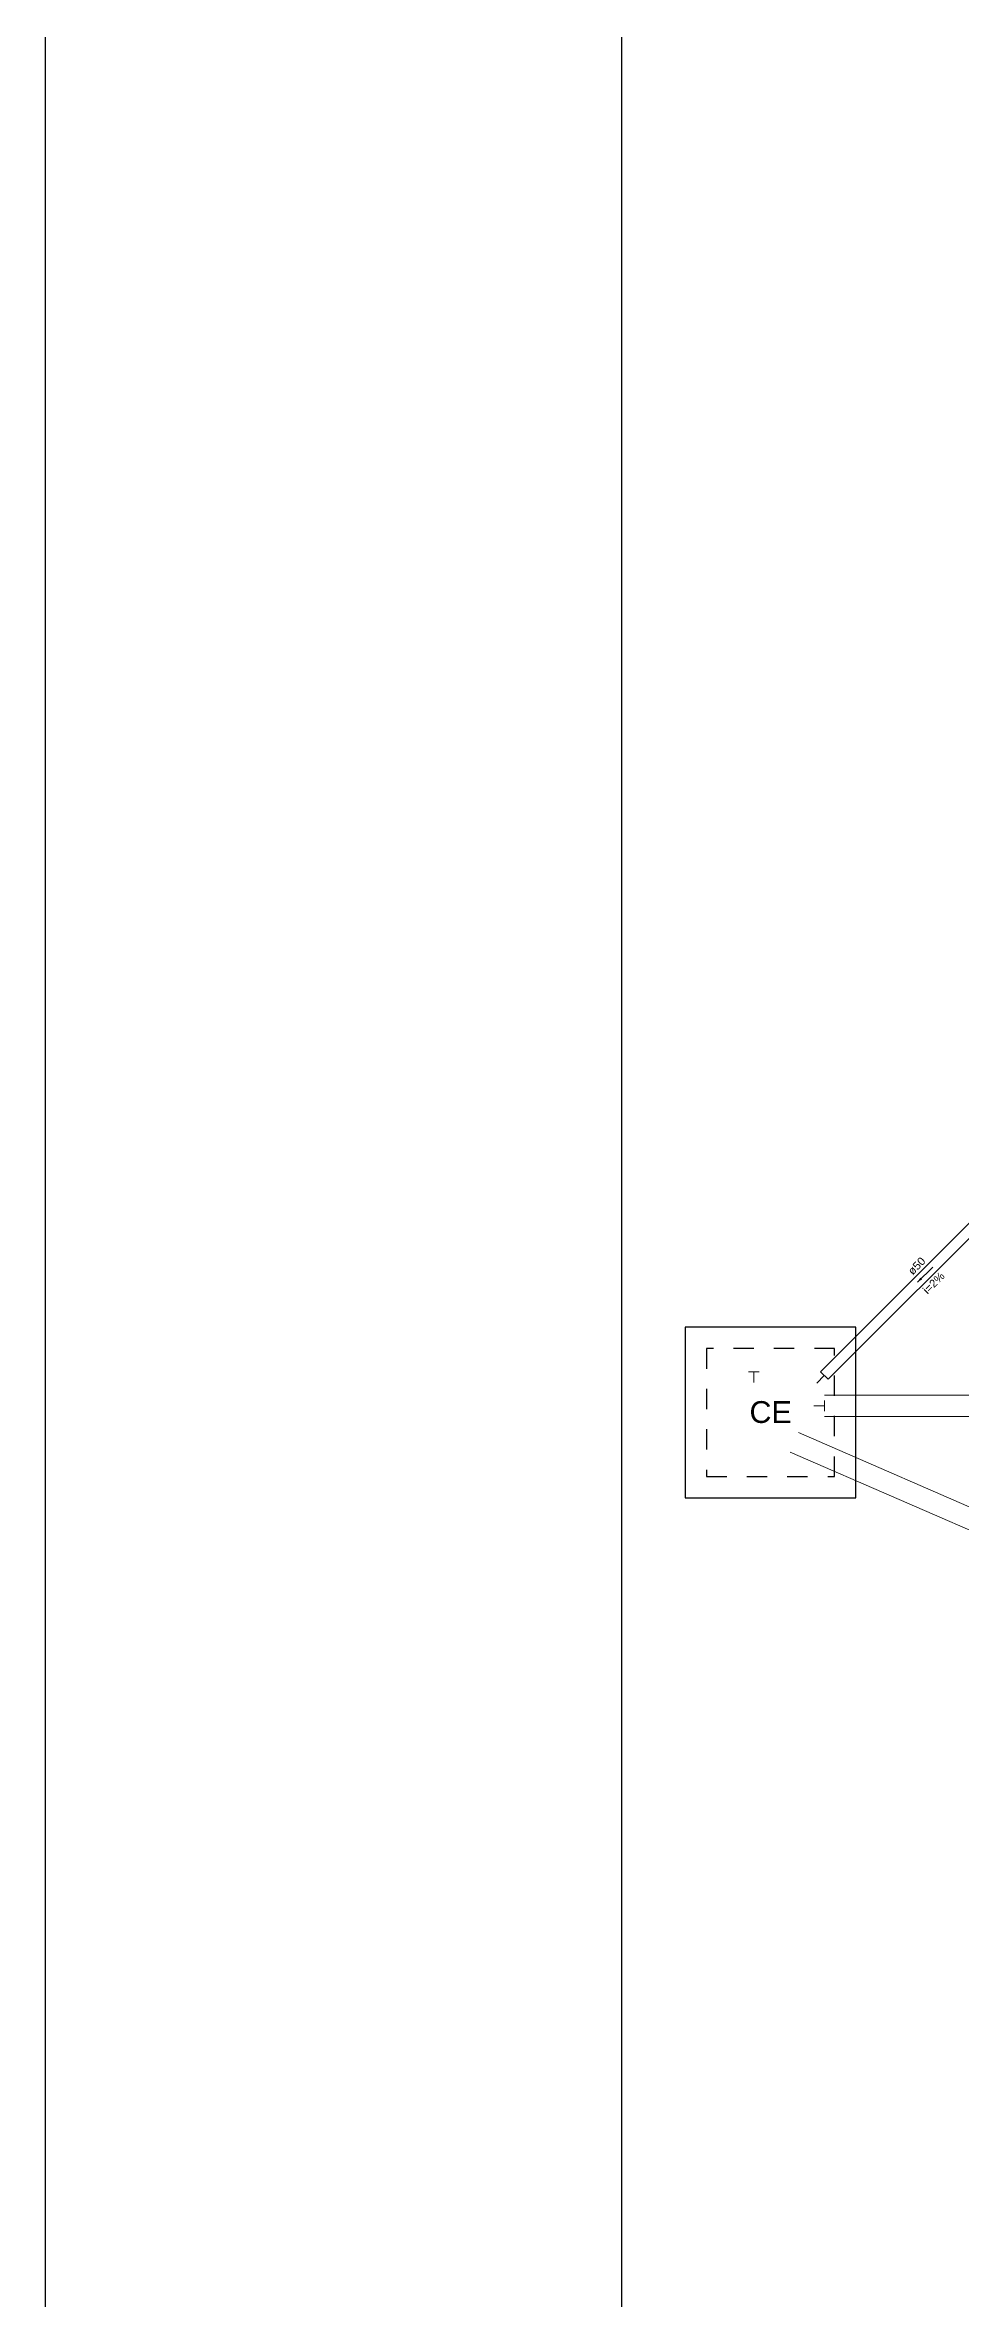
# Model space of a CAD drawing. Header units: millimetres. Extents: x 270 to 744, y -31 to 127.
# Drawn here: x 669.05 to 673.59, y 99.13 to 110.28 of the extents above; entities that cross this region are included whole.
import ezdxf

# ---------------------------------------------------------------- set-up
doc = ezdxf.new("R2010")
doc.units = ezdxf.units.MM
doc.header["$LTSCALE"] = 0.01
doc.header["$MEASUREMENT"] = 0
doc.linetypes.add('Dashed', pattern=[0.75, 0.5, -0.25])
for name, color, linetype in [('FOLHA', 7, 'Continuous'), ('Simbolos', 5, 'Continuous'), ('Simbolos_int', 2, 'Continuous')]:
    doc.layers.add(name, color=color, linetype=linetype)
for name, color, linetype, lineweight in [('TQ-Condutos', 3, 'Continuous', 5), ('TQ-Conexões', 9, 'Continuous', 5), ('TQ-Sentido conduto', 9, 'Continuous', 5), ('TQ-Textos conduto', 7, 'Continuous', 5)]:
    doc.layers.add(name, color=color, linetype=linetype, lineweight=lineweight)
doc.styles.add('Arial', font='arial.ttf')

# ---------------------------------------------------------------- blocks, each defined once
blk = doc.blocks.new('A3')
at = {"color": 15}
blk.add_lwpolyline([(0, 0), (420, 0), (420, 297), (0, 297)], close=True, dxfattribs=at)
at = {"color": 0}
blk.add_lwpolyline([(25, 10), (410, 10), (410, 287), (25, 287)], close=True, dxfattribs=at)

msp = doc.modelspace()

# ---------------------------------------------------------------- hatches: boundary and pattern name
at = {"layer": 'TQ-Sentido conduto', "linetype": 'Continuous'}
msp.add_hatch(color=256, dxfattribs=at).paths.add_polyline_path([(673.374, 104.161), (673.397, 104.174), (673.388, 104.183)])

# ---------------------------------------------------------------- linework, layer by layer
at = {"layer": 'Simbolos', "linetype": 'Continuous'}
msp.add_lwpolyline([(672.224, 103.093), (673.068, 103.093), (673.068, 103.937), (672.224, 103.937), (672.224, 103.093), (672.224, 103.093)], dxfattribs=at)
at = {"layer": 'Simbolos_int', "linetype": 'Dashed'}
msp.add_lwpolyline([(672.329, 103.198), (672.963, 103.198), (672.963, 103.832), (672.329, 103.832), (672.329, 103.198), (672.329, 103.198)], dxfattribs=at)
at = {"layer": 'TQ-Condutos'}
for p, q in [((673.849, 104.673), (672.894, 103.717)), ((673.887, 104.635), (672.931, 103.68)), ((674.669, 103.601), (672.913, 103.601)), ((675.828, 102.092), (672.785, 103.416)), ((674.669, 103.495), (672.913, 103.495)), ((675.834, 101.974), (672.743, 103.319))]:
    msp.add_line(p, q, dxfattribs=at)
at = {"layer": 'TQ-Conexões'}
for p, q in [((672.537, 103.717), (672.59, 103.717)), ((672.564, 103.664), (672.564, 103.717)), ((672.875, 103.661), (672.912, 103.699)), ((672.894, 103.717), (672.931, 103.68)), ((672.86, 103.548), (672.913, 103.548)), ((672.913, 103.574), (672.913, 103.522))]:
    msp.add_line(p, q, dxfattribs=at)
at = {"layer": 'TQ-Sentido conduto'}
msp.add_lwpolyline([(673.449, 104.235), (673.374, 104.161)], dxfattribs=at)

# ---------------------------------------------------------------- block references
at = {"layer": 'FOLHA', "xscale": 0.1141052537551528, "yscale": 0.1141052537551528, "zscale": 0.1141052537551528}
msp.add_blockref('A3', (669.055, 93.483), dxfattribs=at)

# ---------------------------------------------------------------- texts
at = {"layer": 'Simbolos', "insert": (672.542, 103.462), "char_height": 0.1079, "width": 0.25887, "attachment_point": 7, "line_spacing_factor": 0.6, "style": 'Arial'}
msp.add_mtext('CE', dxfattribs=at)
at = {"layer": 'TQ-Textos conduto', "char_height": 0.0396, "attachment_point": 8, "rotation": 45.0001, "line_spacing_factor": 0.6, "style": 'Arial'}
for s, insert, width in [('ø50', (673.384, 104.226), 0.14256), ('i=2%', (673.468, 104.142), 0.19008)]:
    msp.add_mtext(s, dxfattribs=dict(at, insert=insert, width=width))

doc.saveas('drawing.dxf')
